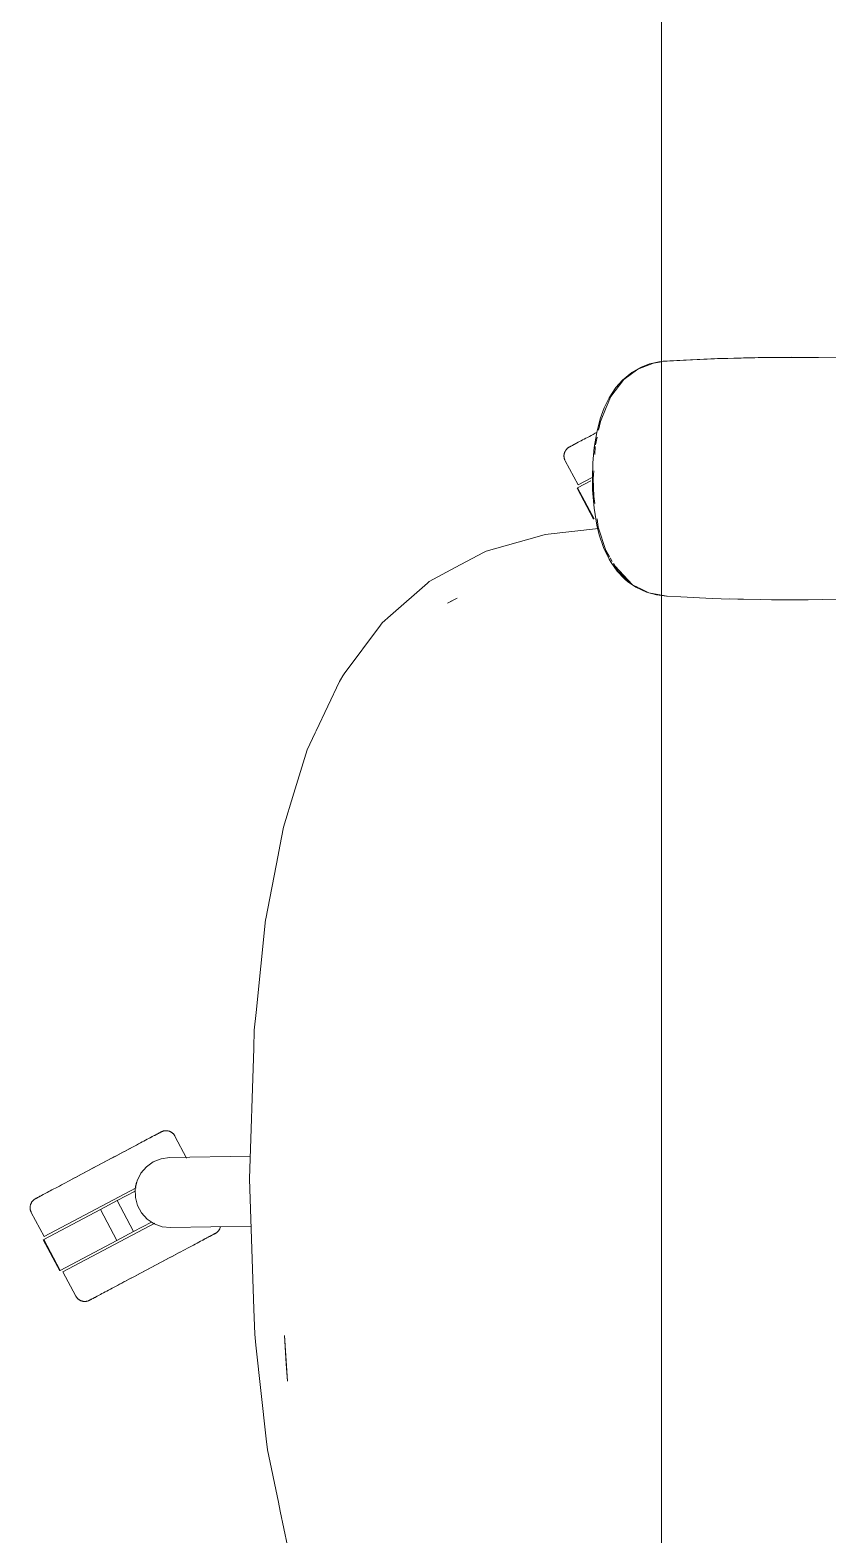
# Model space of a CAD drawing. Header units: millimetres. Extents: x 79795 to 317870, y -36033 to 97293.
# Drawn here: x 160259 to 160578, y 33031 to 33633 of the extents above; entities that cross this region are included whole.
import ezdxf

# ---------------------------------------------------------------- set-up
doc = ezdxf.new("R2010")
doc.units = ezdxf.units.MM
doc.header["$MEASUREMENT"] = 0
doc.layers.add('G-IMPT', color=8, linetype='CONTINUOUS', lineweight=9)
doc.layers.add('I-FURN', color=8, linetype='CONTINUOUS', lineweight=9)

msp = doc.modelspace()

# ---------------------------------------------------------------- linework, layer by layer
at = {"layer": 'G-IMPT'}
for p, q in [((160501.59, 33496.97), (160495.97, 33492.8)), ((160502.62, 33497.64), (160499.19, 33495.68)), ((160507.79, 33499.38), (160501.59, 33496.97)), ((160502.62, 33497.64), (160506.26, 33499.03)), ((160507.61, 33499.4), (160506.26, 33499.03)), ((160507.61, 33499.4), (160510, 33499.84)), ((160507.79, 33499.38), (160510.96, 33499.86)), ((160511.65, 33500.09), (160510, 33499.84)), ((160533.44, 33501.18), (160511.65, 33500.09)), ((160532.23, 33501.14), (160511.65, 33500.09)), ((160511.65, 33500.09), (160513.26, 33500.21)), ((160533.44, 33501.18), (160513.26, 33500.21)), ((160553.62, 33501.65), (160532.23, 33501.14)), ((160543.79, 33501.48), (160532.23, 33501.14)), ((160532.23, 33501.14), (160533.44, 33501.18)), ((160553.62, 33501.65), (160533.44, 33501.18)), ((160543.79, 33501.48), (160563.01, 33501.69)), ((160553.62, 33501.65), (160543.79, 33501.48)), ((160573.81, 33501.6), (160543.79, 33501.48)), ((160551.59, 33501.63), (160549.68, 33501.55)), ((160554.53, 33501.6), (160551.59, 33501.63)), ((160573.81, 33501.6), (160553.62, 33501.65)), ((160573.81, 33501.6), (160563.01, 33501.69)), ((160573.81, 33501.6), (160582.23, 33501.43)), ((160495.97, 33492.8), (160490.75, 33486.01)), ((160492.78, 33489.56), (160495.45, 33492.6)), ((160499.19, 33495.68), (160495.45, 33492.6)), ((160490.13, 33485.51), (160488.14, 33481.44)), ((160490.75, 33486.01), (160488.91, 33481.62)), ((160490.13, 33485.51), (160492.78, 33489.56)), ((160486.56, 33477.11), (160488.14, 33481.44)), ((160486.58, 33475.99), (160488.91, 33481.62)), ((160486.56, 33477.11), (160485.13, 33471.63)), ((160486.58, 33475.99), (160485.87, 33472.53)), ((160484.13, 33465.69), (160485.13, 33471.63)), ((160485.31, 33469.78), (160484.69, 33466.73)), ((160484.13, 33465.69), (160483.56, 33459.54)), ((160484.54, 33466.03), (160484.35, 33462.83)), ((160483.38, 33453.21), (160483.56, 33459.54)), ((160483.95, 33456.32), (160483.76, 33453.21)), ((160483.47, 33448.7), (160483.38, 33453.21)), ((160483.47, 33448.7), (160484.05, 33441.38)), ((160483.99, 33446.04), (160483.76, 33453.21)), ((160483.99, 33446.04), (160484.38, 33443.26)), ((160485.16, 33434.62), (160484.05, 33441.38)), ((160485.25, 33437.07), (160485.72, 33433.78)), ((160462.3, 33430.23), (160440.95, 33424.22)), ((160462.3, 33430.23), (160464.56, 33430.86)), ((160485.83, 33433.28), (160464.56, 33430.86)), ((160486.14, 33430.7), (160485.16, 33434.62)), ((160485.72, 33433.78), (160488.75, 33424.39)), ((160486.14, 33430.7), (160487.88, 33425.61)), ((160440.95, 33424.22), (160439.84, 33423.62)), ((160487.88, 33425.61), (160490.09, 33420.97)), ((160488.75, 33424.39), (160490.21, 33421.94)), ((160439.84, 33423.62), (160428.6, 33417.61)), ((160490.09, 33420.97), (160490.89, 33419.6)), ((160490.49, 33421.47), (160491.35, 33420.03)), ((160493.34, 33416.14), (160490.89, 33419.6)), ((160491.82, 33419.24), (160493.71, 33416.09)), ((160492.51, 33418.18), (160493.79, 33416.71)), ((160492.51, 33418.18), (160499.42, 33410.78)), ((160417.5, 33411.44), (160418.17, 33412.03)), ((160428.6, 33417.61), (160418.17, 33412.03)), ((160496.2, 33413.1), (160493.34, 33416.14)), ((160493.71, 33416.09), (160499.42, 33410.78)), ((160493.93, 33416.55), (160497.01, 33413.02)), ((160496.2, 33413.1), (160497.53, 33411.96)), ((160499.42, 33410.78), (160497.01, 33413.02)), ((160500.75, 33409.76), (160497.53, 33411.96)), ((160402.71, 33398.42), (160417.5, 33411.44)), ((160501.65, 33409.68), (160499.42, 33410.78)), ((160500.75, 33409.76), (160505.07, 33407.77)), ((160502.01, 33409.5), (160505.91, 33407.58)), ((160509.02, 33406.71), (160505.07, 33407.77)), ((160505.91, 33407.58), (160510.96, 33406.64)), ((160510.96, 33406.47), (160509.02, 33406.71)), ((160510.96, 33406.64), (160513.26, 33406.21)), ((160513.03, 33406.21), (160510.96, 33406.47)), ((160518.7, 33405.92), (160513.03, 33406.21)), ((160518.7, 33405.92), (160531.26, 33405.31)), ((160425.47, 33403.42), (160429.36, 33405.37)), ((160425.47, 33403.42), (160427.76, 33404.59)), ((160427.76, 33404.59), (160429.36, 33405.37)), ((160534.8, 33405.18), (160531.26, 33405.31)), ((160550.47, 33404.81), (160534.8, 33405.18)), ((160538.2, 33405.13), (160541.53, 33404.98)), ((160543.75, 33404.98), (160541.53, 33404.98)), ((160550.47, 33404.81), (160554.98, 33404.75)), ((160554.98, 33404.75), (160569.7, 33404.76)), ((160575.17, 33404.83), (160569.7, 33404.76)), ((160575.17, 33404.83), (160587.47, 33405.13)), ((160384.16, 33375.09), (160398.73, 33394.59)), ((160398.73, 33394.59), (160399.45, 33395.55)), ((160402.71, 33398.42), (160399.45, 33395.55)), ((160382.33, 33372.03), (160373.07, 33352.39)), ((160382.33, 33372.03), (160382.76, 33372.74)), ((160383.7, 33374.32), (160382.76, 33372.74)), ((160384.16, 33375.09), (160383.7, 33374.32)), ((160373.07, 33352.39), (160372.64, 33351.47)), ((160369.45, 33344.71), (160372.64, 33351.47)), ((160369.45, 33344.71), (160364.13, 33327.44)), ((160364.13, 33327.44), (160359.93, 33313.83)), ((160359.93, 33313.83), (160358.47, 33306.23)), ((160357.77, 33302.56), (160358.47, 33306.23)), ((160357.77, 33302.56), (160352.9, 33277.18)), ((160352.81, 33276.72), (160348.99, 33239.73)), ((160352.81, 33276.72), (160352.9, 33277.18)), ((160348.99, 33239.73), (160348.26, 33232.66)), ((160348.04, 33225.4), (160348.26, 33232.66)), ((160346.42, 33173.24), (160348.04, 33225.4)), ((160348.12, 33121.06), (160346.42, 33173.24)), ((160348.12, 33121.06), (160348.45, 33111.12)), ((160348.93, 33106.74), (160348.45, 33111.12)), ((160348.93, 33106.74), (160353.06, 33069.3)), ((160360.33, 33110.58), (160360.97, 33099.25)), ((160360.33, 33110.58), (160361.58, 33092.3)), ((160361.58, 33092.3), (160360.97, 33099.25)), ((160353.54, 33064.88), (160353.06, 33069.3)), ((160357.89, 33043.94), (160353.54, 33064.88)), ((160357.89, 33043.94), (160358.66, 33040.26)), ((160358.66, 33040.26), (160361.53, 33026.44))]:
    msp.add_line(p, q, dxfattribs=at)
at = {"layer": 'I-FURN'}
for p, q in [((160510.96, 32617.67), (160510.96, 34217.67)), ((160510.96, 34217.67), (160510.96, 32617.67)), ((160474.8, 33466.13), (160474.59, 33466.03)), ((160474.68, 33466.07), (160474.9, 33466.19)), ((160475.04, 33466.26), (160474.8, 33466.13)), ((160474.9, 33466.19), (160475.16, 33466.33)), ((160475.32, 33466.41), (160475.04, 33466.26)), ((160475.16, 33466.33), (160475.46, 33466.48)), ((160475.63, 33466.58), (160475.32, 33466.41)), ((160475.46, 33466.48), (160475.79, 33466.66)), ((160475.99, 33466.77), (160475.63, 33466.58)), ((160475.79, 33466.66), (160476.17, 33466.86)), ((160476.38, 33466.98), (160475.99, 33466.77)), ((160476.17, 33466.86), (160476.58, 33467.08)), ((160476.81, 33467.2), (160476.38, 33466.98)), ((160476.58, 33467.08), (160477.02, 33467.32)), ((160477.28, 33467.45), (160476.81, 33467.2)), ((160477.02, 33467.32), (160477.5, 33467.57)), ((160477.78, 33467.72), (160477.28, 33467.45)), ((160477.5, 33467.57), (160478.02, 33467.85)), ((160478.31, 33468), (160477.78, 33467.72)), ((160478.02, 33467.85), (160478.57, 33468.14)), ((160478.88, 33468.31), (160478.31, 33468)), ((160478.57, 33468.14), (160479.16, 33468.45)), ((160479.48, 33468.63), (160478.88, 33468.31)), ((160480.12, 33468.96), (160479.48, 33468.63)), ((160480.78, 33469.32), (160480.12, 33468.96)), ((160481.48, 33469.68), (160480.78, 33469.32)), ((160482.2, 33470.07), (160481.48, 33469.68)), ((160482.95, 33470.47), (160482.2, 33470.07)), ((160483.72, 33470.88), (160482.95, 33470.47)), ((160484.53, 33471.31), (160483.72, 33470.88)), ((160485.35, 33471.74), (160484.53, 33471.31)), ((160472.04, 33462.37), (160472.05, 33462.53)), ((160472.04, 33462.21), (160472.04, 33462.37)), ((160472.05, 33462.05), (160472.04, 33462.21)), ((160472.05, 33462.53), (160472.07, 33462.69)), ((160472.06, 33461.89), (160472.05, 33462.05)), ((160472.08, 33461.73), (160472.06, 33461.89)), ((160472.07, 33462.69), (160472.09, 33462.85)), ((160472.1, 33461.57), (160472.08, 33461.73)), ((160472.09, 33462.85), (160472.12, 33463.01)), ((160472.13, 33461.41), (160472.1, 33461.57)), ((160472.12, 33463.01), (160472.15, 33463.17)), ((160472.17, 33461.26), (160472.13, 33461.41)), ((160472.15, 33463.17), (160472.19, 33463.33)), ((160472.21, 33461.1), (160472.17, 33461.26)), ((160472.19, 33463.33), (160472.24, 33463.48)), ((160472.26, 33460.95), (160472.21, 33461.1)), ((160472.24, 33463.48), (160472.29, 33463.63)), ((160472.31, 33460.79), (160472.26, 33460.95)), ((160472.29, 33463.63), (160472.35, 33463.78)), ((160472.37, 33460.65), (160472.31, 33460.79)), ((160472.35, 33463.78), (160472.41, 33463.93)), ((160472.44, 33460.5), (160472.37, 33460.65)), ((160472.41, 33463.93), (160472.48, 33464.08)), ((160472.51, 33460.36), (160472.44, 33460.5)), ((160472.48, 33464.08), (160472.56, 33464.22)), ((160472.51, 33460.36), (160477.66, 33450.67)), ((160472.56, 33464.22), (160472.64, 33464.36)), ((160472.64, 33464.36), (160472.73, 33464.49)), ((160472.73, 33464.49), (160472.82, 33464.63)), ((160472.82, 33464.63), (160472.92, 33464.75)), ((160472.92, 33464.75), (160473.02, 33464.88)), ((160473.02, 33464.88), (160473.13, 33465)), ((160473.13, 33465), (160473.24, 33465.11)), ((160473.24, 33465.11), (160473.36, 33465.22)), ((160473.36, 33465.22), (160473.48, 33465.33)), ((160473.48, 33465.33), (160473.6, 33465.43)), ((160473.6, 33465.43), (160473.73, 33465.53)), ((160473.73, 33465.53), (160473.87, 33465.62)), ((160473.87, 33465.62), (160474, 33465.7)), ((160474, 33465.7), (160474.14, 33465.79)), ((160474.14, 33465.79), (160474.18, 33465.81)), ((160474.18, 33465.81), (160474.2, 33465.82)), ((160474.19, 33465.81), (160474.18, 33465.81)), ((160474.23, 33465.83), (160474.19, 33465.81)), ((160474.2, 33465.82), (160474.26, 33465.85)), ((160474.31, 33465.87), (160474.23, 33465.83)), ((160474.26, 33465.85), (160474.36, 33465.9)), ((160474.43, 33465.94), (160474.31, 33465.87)), ((160474.36, 33465.9), (160474.5, 33465.98)), ((160474.59, 33466.03), (160474.43, 33465.94)), ((160474.5, 33465.98), (160474.68, 33466.07)), ((160477.31, 33449.35), (160483.88, 33436.99)), ((160477.48, 33449.44), (160482.77, 33452.25)), ((160484.05, 33437.08), (160477.48, 33449.44)), ((160477.66, 33450.67), (160483.29, 33453.66)), ((160484.15, 33437.13), (160484.05, 33437.08)), ((160306.12, 33189.35), (160305.51, 33189.02)), ((160306.71, 33189.66), (160306.12, 33189.35)), ((160306.33, 33189.46), (160306.39, 33189.49)), ((160306.39, 33189.49), (160306.96, 33189.79)), ((160307.26, 33189.95), (160306.71, 33189.66)), ((160306.96, 33189.79), (160307.5, 33190.08)), ((160307.77, 33190.22), (160307.26, 33189.95)), ((160307.5, 33190.08), (160308, 33190.35)), ((160308.26, 33190.48), (160307.77, 33190.22)), ((160308, 33190.35), (160308.47, 33190.59)), ((160308.7, 33190.72), (160308.26, 33190.48)), ((160308.47, 33190.59), (160308.9, 33190.82)), ((160309.11, 33190.94), (160308.7, 33190.72)), ((160308.9, 33190.82), (160309.29, 33191.03)), ((160309.49, 33191.13), (160309.11, 33190.94)), ((160309.29, 33191.03), (160309.64, 33191.22)), ((160309.82, 33191.31), (160309.49, 33191.13)), ((160309.64, 33191.22), (160309.96, 33191.39)), ((160310.12, 33191.47), (160309.82, 33191.31)), ((160309.96, 33191.39), (160310.24, 33191.54)), ((160310.38, 33191.61), (160310.12, 33191.47)), ((160310.24, 33191.54), (160310.48, 33191.66)), ((160310.6, 33191.73), (160310.38, 33191.61)), ((160310.48, 33191.66), (160310.68, 33191.77)), ((160310.78, 33191.82), (160310.6, 33191.73)), ((160310.68, 33191.77), (160310.85, 33191.86)), ((160310.92, 33191.9), (160310.78, 33191.82)), ((160310.85, 33191.86), (160310.97, 33191.92)), ((160311.02, 33191.95), (160310.92, 33191.9)), ((160310.97, 33191.92), (160311.05, 33191.97)), ((160311.08, 33191.98), (160311.02, 33191.95)), ((160311.05, 33191.97), (160311.09, 33191.99)), ((160311.1, 33191.99), (160311.08, 33191.98)), ((160311.09, 33191.99), (160311.1, 33191.99)), ((160311.1, 33191.99), (160311.24, 33192.06)), ((160311.24, 33192.06), (160311.39, 33192.13)), ((160311.39, 33192.13), (160311.54, 33192.19)), ((160311.54, 33192.19), (160311.69, 33192.25)), ((160311.69, 33192.25), (160311.84, 33192.3)), ((160311.84, 33192.3), (160312, 33192.34)), ((160312, 33192.34), (160312.15, 33192.38)), ((160312.15, 33192.38), (160312.31, 33192.41)), ((160312.31, 33192.41), (160312.47, 33192.43)), ((160312.47, 33192.43), (160312.63, 33192.45)), ((160312.63, 33192.45), (160312.79, 33192.46)), ((160312.79, 33192.46), (160312.95, 33192.46)), ((160312.95, 33192.46), (160313.11, 33192.46)), ((160313.11, 33192.46), (160313.28, 33192.45)), ((160313.28, 33192.45), (160313.44, 33192.44)), ((160313.44, 33192.44), (160313.6, 33192.42)), ((160313.6, 33192.42), (160313.76, 33192.39)), ((160313.76, 33192.39), (160313.91, 33192.36)), ((160313.91, 33192.36), (160314.07, 33192.32)), ((160314.07, 33192.32), (160314.22, 33192.27)), ((160314.22, 33192.27), (160314.38, 33192.22)), ((160314.38, 33192.22), (160314.53, 33192.16)), ((160314.53, 33192.16), (160314.67, 33192.09)), ((160314.67, 33192.09), (160314.82, 33192.02)), ((160314.82, 33192.02), (160314.96, 33191.95)), ((160314.96, 33191.95), (160315.1, 33191.87)), ((160315.1, 33191.87), (160315.24, 33191.78)), ((160315.24, 33191.78), (160315.37, 33191.69)), ((160315.37, 33191.69), (160315.5, 33191.59)), ((160315.5, 33191.59), (160315.62, 33191.49)), ((160315.62, 33191.49), (160315.74, 33191.38)), ((160315.74, 33191.38), (160315.86, 33191.27)), ((160315.86, 33191.27), (160315.97, 33191.15)), ((160315.97, 33191.15), (160316.07, 33191.03)), ((160316.07, 33191.03), (160316.17, 33190.9)), ((160316.17, 33190.9), (160316.27, 33190.77)), ((160316.27, 33190.77), (160316.36, 33190.64)), ((160316.36, 33190.64), (160316.45, 33190.5)), ((160316.45, 33190.5), (160316.53, 33190.36)), ((160316.53, 33190.36), (160316.55, 33190.33)), ((160321.25, 33181.48), (160316.55, 33190.33)), ((160295.07, 33183.47), (160294.12, 33182.97)), ((160294.56, 33183.2), (160295.5, 33183.7)), ((160296, 33183.96), (160295.07, 33183.47)), ((160295.5, 33183.7), (160296.42, 33184.19)), ((160296.91, 33184.45), (160296, 33183.96)), ((160296.42, 33184.19), (160297.33, 33184.67)), ((160297.81, 33184.93), (160296.91, 33184.45)), ((160297.33, 33184.67), (160298.21, 33185.14)), ((160298.68, 33185.39), (160297.81, 33184.93)), ((160298.21, 33185.14), (160299.08, 33185.6)), ((160299.54, 33185.85), (160298.68, 33185.39)), ((160299.08, 33185.6), (160299.93, 33186.05)), ((160300.38, 33186.29), (160299.54, 33185.85)), ((160301.19, 33186.72), (160300.38, 33186.29)), ((160301.98, 33187.14), (160301.19, 33186.72)), ((160302.74, 33187.55), (160301.98, 33187.14)), ((160303.47, 33187.94), (160302.74, 33187.55)), ((160304.18, 33188.31), (160303.47, 33187.94)), ((160304.86, 33188.67), (160304.18, 33188.31)), ((160305.51, 33189.02), (160304.86, 33188.67)), ((160282.68, 33176.88), (160283.68, 33177.41)), ((160284.22, 33177.7), (160283.22, 33177.17)), ((160283.68, 33177.41), (160284.68, 33177.95)), ((160285.23, 33178.24), (160284.22, 33177.7)), ((160284.68, 33177.95), (160285.69, 33178.48)), ((160286.23, 33178.77), (160285.23, 33178.24)), ((160285.69, 33178.48), (160286.69, 33179.02)), ((160287.24, 33179.3), (160286.23, 33178.77)), ((160286.69, 33179.02), (160287.7, 33179.55)), ((160288.24, 33179.84), (160287.24, 33179.3)), ((160287.7, 33179.55), (160288.7, 33180.08)), ((160289.24, 33180.37), (160288.24, 33179.84)), ((160288.7, 33180.08), (160289.7, 33180.61)), ((160290.23, 33180.9), (160289.24, 33180.37)), ((160289.7, 33180.61), (160290.69, 33181.14)), ((160291.22, 33181.42), (160290.23, 33180.9)), ((160290.69, 33181.14), (160291.67, 33181.66)), ((160292.2, 33181.94), (160291.22, 33181.42)), ((160291.67, 33181.66), (160292.65, 33182.18)), ((160293.17, 33182.46), (160292.2, 33181.94)), ((160292.65, 33182.18), (160293.61, 33182.69)), ((160294.12, 33182.97), (160293.17, 33182.46)), ((160293.61, 33182.69), (160294.56, 33183.2)), ((160302.95, 33175.46), (160305.14, 33178.02)), ((160305.14, 33178.02), (160307.89, 33179.99)), ((160307.89, 33179.99), (160311.02, 33181.24)), ((160311.02, 33181.24), (160314.36, 33181.7)), ((160314.36, 33181.7), (160346.7, 33182.27)), ((160272.84, 33171.65), (160271.99, 33171.2)), ((160273.71, 33172.11), (160272.84, 33171.65)), ((160274.59, 33172.58), (160273.71, 33172.11)), ((160275.5, 33173.06), (160274.59, 33172.58)), ((160275.01, 33172.8), (160275.92, 33173.29)), ((160276.42, 33173.55), (160275.5, 33173.06)), ((160275.92, 33173.29), (160276.85, 33173.78)), ((160277.36, 33174.05), (160276.42, 33173.55)), ((160276.85, 33173.78), (160277.79, 33174.28)), ((160278.31, 33174.56), (160277.36, 33174.05)), ((160277.79, 33174.28), (160278.75, 33174.79)), ((160279.27, 33175.07), (160278.31, 33174.56)), ((160278.75, 33174.79), (160279.72, 33175.31)), ((160280.25, 33175.59), (160279.27, 33175.07)), ((160279.72, 33175.31), (160280.7, 33175.83)), ((160281.23, 33176.11), (160280.25, 33175.59)), ((160280.7, 33175.83), (160281.69, 33176.35)), ((160282.22, 33176.64), (160281.23, 33176.11)), ((160281.69, 33176.35), (160282.68, 33176.88)), ((160283.22, 33177.17), (160282.22, 33176.64)), ((160300.69, 33169.15), (160301.44, 33172.44)), ((160301.44, 33172.44), (160302.95, 33175.46)), ((160260.64, 33165.16), (160260.78, 33165.24)), ((160260.78, 33165.24), (160260.82, 33165.26)), ((160260.82, 33165.26), (160260.84, 33165.27)), ((160260.83, 33165.26), (160260.82, 33165.26)), ((160260.87, 33165.29), (160260.83, 33165.26)), ((160260.84, 33165.27), (160260.9, 33165.3)), ((160260.95, 33165.33), (160260.87, 33165.29)), ((160260.9, 33165.3), (160261, 33165.36)), ((160261.07, 33165.39), (160260.95, 33165.33)), ((160261, 33165.36), (160261.14, 33165.43)), ((160261.24, 33165.48), (160261.07, 33165.39)), ((160261.14, 33165.43), (160261.32, 33165.53)), ((160261.44, 33165.59), (160261.24, 33165.48)), ((160261.32, 33165.53), (160261.54, 33165.64)), ((160261.68, 33165.71), (160261.44, 33165.59)), ((160261.54, 33165.64), (160261.8, 33165.78)), ((160261.96, 33165.86), (160261.68, 33165.71)), ((160261.8, 33165.78), (160262.1, 33165.94)), ((160262.27, 33166.03), (160261.96, 33165.86)), ((160262.1, 33165.94), (160262.43, 33166.12)), ((160262.63, 33166.22), (160262.27, 33166.03)), ((160262.43, 33166.12), (160262.81, 33166.32)), ((160263.02, 33166.43), (160262.63, 33166.22)), ((160262.81, 33166.32), (160263.22, 33166.53)), ((160263.45, 33166.66), (160263.02, 33166.43)), ((160263.22, 33166.53), (160263.66, 33166.77)), ((160263.92, 33166.91), (160263.45, 33166.66)), ((160263.66, 33166.77), (160264.14, 33167.03)), ((160264.42, 33167.17), (160263.92, 33166.91)), ((160264.14, 33167.03), (160264.66, 33167.3)), ((160264.31, 33150.12), (160301.02, 33169.65)), ((160264.96, 33167.46), (160264.42, 33167.17)), ((160264.66, 33167.3), (160265.21, 33167.59)), ((160265.52, 33167.76), (160264.96, 33167.46)), ((160265.21, 33167.59), (160265.8, 33167.91)), ((160266.13, 33168.08), (160265.52, 33167.76)), ((160266.76, 33168.42), (160266.13, 33168.08)), ((160267.42, 33168.77), (160266.76, 33168.42)), ((160268.12, 33169.14), (160267.42, 33168.77)), ((160268.84, 33169.52), (160268.12, 33169.14)), ((160269.59, 33169.92), (160268.84, 33169.52)), ((160270.37, 33170.33), (160269.59, 33169.92)), ((160271.17, 33170.76), (160270.37, 33170.33)), ((160271.99, 33171.2), (160271.17, 33170.76)), ((160293.47, 33164.5), (160300.62, 33168.3)), ((160300.74, 33165.78), (160300.69, 33169.15)), ((160301.61, 33162.52), (160300.74, 33165.78)), ((160258.68, 33161.67), (160258.69, 33161.83)), ((160258.69, 33161.51), (160258.68, 33161.67)), ((160258.69, 33161.99), (160258.71, 33162.15)), ((160258.69, 33161.83), (160258.69, 33161.99)), ((160258.7, 33161.34), (160258.69, 33161.51)), ((160258.72, 33161.18), (160258.7, 33161.34)), ((160258.71, 33162.15), (160258.73, 33162.31)), ((160258.74, 33161.02), (160258.72, 33161.18)), ((160258.73, 33162.31), (160258.76, 33162.47)), ((160258.77, 33160.87), (160258.74, 33161.02)), ((160258.76, 33162.47), (160258.79, 33162.63)), ((160258.81, 33160.71), (160258.77, 33160.87)), ((160258.79, 33162.63), (160258.83, 33162.78)), ((160258.85, 33160.55), (160258.81, 33160.71)), ((160258.83, 33162.78), (160258.88, 33162.94)), ((160258.9, 33160.4), (160258.85, 33160.55)), ((160258.88, 33162.94), (160258.93, 33163.09)), ((160258.95, 33160.25), (160258.9, 33160.4)), ((160258.93, 33163.09), (160258.99, 33163.24)), ((160259.02, 33160.1), (160258.95, 33160.25)), ((160258.99, 33163.24), (160259.05, 33163.39)), ((160259.08, 33159.95), (160259.02, 33160.1)), ((160259.05, 33163.39), (160259.12, 33163.53)), ((160259.16, 33159.81), (160259.08, 33159.95)), ((160259.12, 33163.53), (160259.2, 33163.67)), ((160259.16, 33159.81), (160264.31, 33150.12)), ((160259.2, 33163.67), (160259.28, 33163.81)), ((160259.28, 33163.81), (160259.37, 33163.95)), ((160259.37, 33163.95), (160259.46, 33164.08)), ((160259.46, 33164.08), (160259.56, 33164.21)), ((160259.56, 33164.21), (160259.66, 33164.33)), ((160259.66, 33164.33), (160259.77, 33164.45)), ((160259.77, 33164.45), (160259.88, 33164.57)), ((160259.88, 33164.57), (160260, 33164.68)), ((160260, 33164.68), (160260.12, 33164.79)), ((160260.12, 33164.79), (160260.24, 33164.89)), ((160260.24, 33164.89), (160260.37, 33164.98)), ((160260.37, 33164.98), (160260.51, 33165.07)), ((160260.51, 33165.07), (160260.64, 33165.16)), ((160264.12, 33148.89), (160286.83, 33160.97)), ((160286.83, 33160.97), (160293.47, 33164.5)), ((160293.4, 33148.61), (160286.83, 33160.97)), ((160300.04, 33152.14), (160293.47, 33164.5)), ((160303.23, 33159.56), (160301.61, 33162.52)), ((160305.51, 33157.08), (160303.23, 33159.56)), ((160271.82, 33136), (160308.57, 33155.54)), ((160307.19, 33155.94), (160300.04, 33152.14)), ((160308.32, 33155.21), (160305.51, 33157.08)), ((160311.49, 33154.07), (160308.32, 33155.21)), ((160314.85, 33153.72), (160311.49, 33154.07)), ((160347.04, 33154.28), (160314.85, 33153.72)), ((160334.46, 33153.25), (160334.39, 33153.1)), ((160334.53, 33153.4), (160334.46, 33153.25)), ((160334.58, 33153.55), (160334.53, 33153.4)), ((160334.64, 33153.7), (160334.58, 33153.55)), ((160334.68, 33153.85), (160334.64, 33153.7)), ((160334.72, 33154.01), (160334.68, 33153.85)), ((160263.95, 33148.8), (160270.52, 33136.44)), ((160270.69, 33136.53), (160264.12, 33148.89)), ((160293.4, 33148.61), (160270.69, 33136.53)), ((160300.04, 33152.14), (160293.4, 33148.61)), ((160324.68, 33147.11), (160325.4, 33147.5)), ((160325.4, 33147.5), (160326.09, 33147.87)), ((160326.09, 33147.87), (160326.76, 33148.22)), ((160326.76, 33148.22), (160327.39, 33148.56)), ((160327.39, 33148.56), (160327.99, 33148.88)), ((160328.3, 33149.04), (160327.72, 33148.73)), ((160327.99, 33148.88), (160328.56, 33149.18)), ((160328.85, 33149.33), (160328.3, 33149.04)), ((160328.56, 33149.18), (160329.09, 33149.46)), ((160329.37, 33149.61), (160328.85, 33149.33)), ((160329.09, 33149.46), (160329.6, 33149.73)), ((160329.85, 33149.87), (160329.37, 33149.61)), ((160329.6, 33149.73), (160330.06, 33149.98)), ((160330.3, 33150.1), (160329.85, 33149.87)), ((160330.06, 33149.98), (160330.49, 33150.21)), ((160330.71, 33150.32), (160330.3, 33150.1)), ((160330.49, 33150.21), (160330.88, 33150.41)), ((160331.08, 33150.52), (160330.71, 33150.32)), ((160330.88, 33150.41), (160331.24, 33150.6)), ((160331.42, 33150.7), (160331.08, 33150.52)), ((160331.24, 33150.6), (160331.56, 33150.77)), ((160331.71, 33150.86), (160331.42, 33150.7)), ((160331.56, 33150.77), (160331.84, 33150.92)), ((160331.97, 33150.99), (160331.71, 33150.86)), ((160331.84, 33150.92), (160332.08, 33151.05)), ((160332.19, 33151.11), (160331.97, 33150.99)), ((160332.08, 33151.05), (160332.28, 33151.16)), ((160332.37, 33151.21), (160332.19, 33151.11)), ((160332.28, 33151.16), (160332.44, 33151.24)), ((160332.51, 33151.28), (160332.37, 33151.21)), ((160332.44, 33151.24), (160332.56, 33151.31)), ((160332.61, 33151.33), (160332.51, 33151.28)), ((160332.56, 33151.31), (160332.64, 33151.35)), ((160332.67, 33151.37), (160332.61, 33151.33)), ((160332.64, 33151.35), (160332.69, 33151.37)), ((160332.69, 33151.38), (160332.67, 33151.37)), ((160332.73, 33151.4), (160332.69, 33151.38)), ((160332.69, 33151.37), (160332.69, 33151.38)), ((160332.87, 33151.48), (160332.73, 33151.4)), ((160333.01, 33151.56), (160332.87, 33151.48)), ((160333.14, 33151.65), (160333.01, 33151.56)), ((160333.27, 33151.75), (160333.14, 33151.65)), ((160333.4, 33151.85), (160333.27, 33151.75)), ((160333.52, 33151.96), (160333.4, 33151.85)), ((160333.63, 33152.07), (160333.52, 33151.96)), ((160333.75, 33152.18), (160333.63, 33152.07)), ((160333.85, 33152.3), (160333.75, 33152.18)), ((160333.96, 33152.43), (160333.85, 33152.3)), ((160334.05, 33152.56), (160333.96, 33152.43)), ((160334.15, 33152.69), (160334.05, 33152.56)), ((160334.23, 33152.82), (160334.15, 33152.69)), ((160334.32, 33152.96), (160334.23, 33152.82)), ((160334.39, 33153.1), (160334.32, 33152.96)), ((160313.79, 33141.33), (160312.81, 33140.81)), ((160313.27, 33141.05), (160314.24, 33141.57)), ((160314.76, 33141.84), (160313.79, 33141.33)), ((160314.24, 33141.57), (160315.2, 33142.08)), ((160315.72, 33142.35), (160314.76, 33141.84)), ((160315.2, 33142.08), (160316.16, 33142.58)), ((160316.66, 33142.85), (160315.72, 33142.35)), ((160316.16, 33142.58), (160317.09, 33143.08)), ((160317.59, 33143.35), (160316.66, 33142.85)), ((160317.09, 33143.08), (160318.02, 33143.57)), ((160318.51, 33143.83), (160317.59, 33143.35)), ((160318.02, 33143.57), (160318.92, 33144.05)), ((160318.92, 33144.05), (160319.81, 33144.53)), ((160319.81, 33144.53), (160320.68, 33144.99)), ((160320.68, 33144.99), (160321.52, 33145.44)), ((160321.52, 33145.44), (160322.35, 33145.88)), ((160322.35, 33145.88), (160323.15, 33146.3)), ((160323.15, 33146.3), (160323.93, 33146.71)), ((160323.93, 33146.71), (160324.68, 33147.11)), ((160271.82, 33136), (160276.97, 33126.31)), ((160301.32, 33134.69), (160302.3, 33135.21)), ((160302.83, 33135.5), (160301.84, 33134.97)), ((160302.3, 33135.21), (160303.28, 33135.74)), ((160303.82, 33136.02), (160302.83, 33135.5)), ((160303.28, 33135.74), (160304.28, 33136.27)), ((160304.82, 33136.55), (160303.82, 33136.02)), ((160304.28, 33136.27), (160305.28, 33136.8)), ((160305.82, 33137.09), (160304.82, 33136.55)), ((160305.28, 33136.8), (160306.28, 33137.33)), ((160306.82, 33137.62), (160305.82, 33137.09)), ((160306.28, 33137.33), (160307.28, 33137.87)), ((160307.83, 33138.15), (160306.82, 33137.62)), ((160307.28, 33137.87), (160308.29, 33138.4)), ((160308.83, 33138.69), (160307.83, 33138.15)), ((160308.29, 33138.4), (160309.29, 33138.93)), ((160309.83, 33139.22), (160308.83, 33138.69)), ((160309.29, 33138.93), (160310.29, 33139.47)), ((160310.83, 33139.75), (160309.83, 33139.22)), ((160310.29, 33139.47), (160311.29, 33140)), ((160311.83, 33140.28), (160310.83, 33139.75)), ((160311.29, 33140), (160312.28, 33140.52)), ((160312.81, 33140.81), (160311.83, 33140.28)), ((160312.28, 33140.52), (160313.27, 33141.05)), ((160290.78, 33129.09), (160291.54, 33129.49)), ((160291.54, 33129.49), (160292.33, 33129.91)), ((160292.33, 33129.91), (160293.14, 33130.34)), ((160293.14, 33130.34), (160293.97, 33130.79)), ((160294.43, 33131.03), (160293.59, 33130.58)), ((160293.97, 33130.79), (160294.83, 33131.24)), ((160295.3, 33131.49), (160294.43, 33131.03)), ((160294.83, 33131.24), (160295.71, 33131.71)), ((160296.19, 33131.97), (160295.3, 33131.49)), ((160295.71, 33131.71), (160296.6, 33132.19)), ((160297.09, 33132.45), (160296.19, 33131.97)), ((160296.6, 33132.19), (160297.52, 33132.67)), ((160298.02, 33132.94), (160297.09, 33132.45)), ((160297.52, 33132.67), (160298.45, 33133.17)), ((160298.95, 33133.44), (160298.02, 33132.94)), ((160298.45, 33133.17), (160299.39, 33133.67)), ((160299.91, 33133.94), (160298.95, 33133.44)), ((160299.39, 33133.67), (160300.35, 33134.18)), ((160300.87, 33134.46), (160299.91, 33133.94)), ((160300.35, 33134.18), (160301.32, 33134.69)), ((160301.84, 33134.97), (160300.87, 33134.46)), ((160276.99, 33126.27), (160276.97, 33126.31)), ((160277.07, 33126.13), (160276.99, 33126.27)), ((160277.15, 33126), (160277.07, 33126.13)), ((160277.24, 33125.86), (160277.15, 33126)), ((160277.34, 33125.73), (160277.24, 33125.86)), ((160277.44, 33125.61), (160277.34, 33125.73)), ((160277.55, 33125.49), (160277.44, 33125.61)), ((160277.66, 33125.37), (160277.55, 33125.49)), ((160277.77, 33125.26), (160277.66, 33125.37)), ((160277.89, 33125.15), (160277.77, 33125.26)), ((160278.02, 33125.05), (160277.89, 33125.15)), ((160278.15, 33124.95), (160278.02, 33125.05)), ((160278.28, 33124.86), (160278.15, 33124.95)), ((160278.41, 33124.77), (160278.28, 33124.86)), ((160278.55, 33124.69), (160278.41, 33124.77)), ((160278.7, 33124.61), (160278.55, 33124.69)), ((160278.84, 33124.54), (160278.7, 33124.61)), ((160278.99, 33124.48), (160278.84, 33124.54)), ((160279.14, 33124.42), (160278.99, 33124.48)), ((160279.29, 33124.37), (160279.14, 33124.42)), ((160279.45, 33124.32), (160279.29, 33124.37)), ((160279.6, 33124.28), (160279.45, 33124.32)), ((160279.76, 33124.25), (160279.6, 33124.28)), ((160279.92, 33124.22), (160279.76, 33124.25)), ((160280.08, 33124.2), (160279.92, 33124.22)), ((160280.24, 33124.18), (160280.08, 33124.2)), ((160280.4, 33124.17), (160280.24, 33124.18)), ((160280.56, 33124.17), (160280.4, 33124.17)), ((160280.72, 33124.18), (160280.56, 33124.17)), ((160280.88, 33124.19), (160280.72, 33124.18)), ((160281.04, 33124.21), (160280.88, 33124.19)), ((160281.2, 33124.23), (160281.04, 33124.21)), ((160281.36, 33124.26), (160281.2, 33124.23)), ((160281.52, 33124.3), (160281.36, 33124.26)), ((160281.67, 33124.34), (160281.52, 33124.3)), ((160281.83, 33124.39), (160281.67, 33124.34)), ((160281.98, 33124.44), (160281.83, 33124.39)), ((160282.13, 33124.5), (160281.98, 33124.44)), ((160282.27, 33124.57), (160282.13, 33124.5)), ((160282.42, 33124.64), (160282.27, 33124.57)), ((160282.47, 33124.67), (160282.42, 33124.65)), ((160282.42, 33124.64), (160282.44, 33124.66)), ((160282.42, 33124.65), (160282.42, 33124.64)), ((160282.44, 33124.66), (160282.5, 33124.69)), ((160282.55, 33124.71), (160282.47, 33124.67)), ((160282.5, 33124.69), (160282.6, 33124.74)), ((160282.67, 33124.78), (160282.55, 33124.71)), ((160282.6, 33124.74), (160282.74, 33124.82)), ((160282.83, 33124.86), (160282.67, 33124.78)), ((160282.74, 33124.82), (160282.92, 33124.91)), ((160283.03, 33124.97), (160282.83, 33124.86)), ((160282.92, 33124.91), (160283.14, 33125.03)), ((160283.27, 33125.1), (160283.03, 33124.97)), ((160283.14, 33125.03), (160283.4, 33125.17)), ((160283.55, 33125.25), (160283.27, 33125.1)), ((160283.4, 33125.17), (160283.69, 33125.32)), ((160283.87, 33125.42), (160283.55, 33125.25)), ((160283.69, 33125.32), (160284.03, 33125.5)), ((160284.23, 33125.61), (160283.87, 33125.42)), ((160284.03, 33125.5), (160284.4, 33125.7)), ((160284.62, 33125.81), (160284.23, 33125.61)), ((160284.4, 33125.7), (160284.81, 33125.92)), ((160285.05, 33126.04), (160284.62, 33125.81)), ((160284.81, 33125.92), (160285.26, 33126.15)), ((160285.51, 33126.29), (160285.05, 33126.04)), ((160285.26, 33126.15), (160285.74, 33126.41)), ((160286.02, 33126.56), (160285.51, 33126.29)), ((160285.74, 33126.41), (160286.26, 33126.69)), ((160286.55, 33126.84), (160286.02, 33126.56)), ((160286.26, 33126.69), (160286.81, 33126.98)), ((160287.12, 33127.14), (160286.55, 33126.84)), ((160286.81, 33126.98), (160287.39, 33127.29)), ((160287.39, 33127.29), (160288.01, 33127.62)), ((160288.01, 33127.62), (160288.66, 33127.96)), ((160288.66, 33127.96), (160289.33, 33128.32)), ((160289.33, 33128.32), (160290.04, 33128.7)), ((160290.04, 33128.7), (160290.78, 33129.09))]:
    msp.add_line(p, q, dxfattribs=at)
msp.add_arc((160314.42, 33167.71), 13.81, 162.66397, 167.65266, dxfattribs=at)
msp.add_open_spline([(160300.81, 33170.07), (160300.88, 33170.5), (160300.98, 33170.93), (160301.1, 33171.35)], degree=3, dxfattribs=at)

doc.saveas('drawing.dxf')
